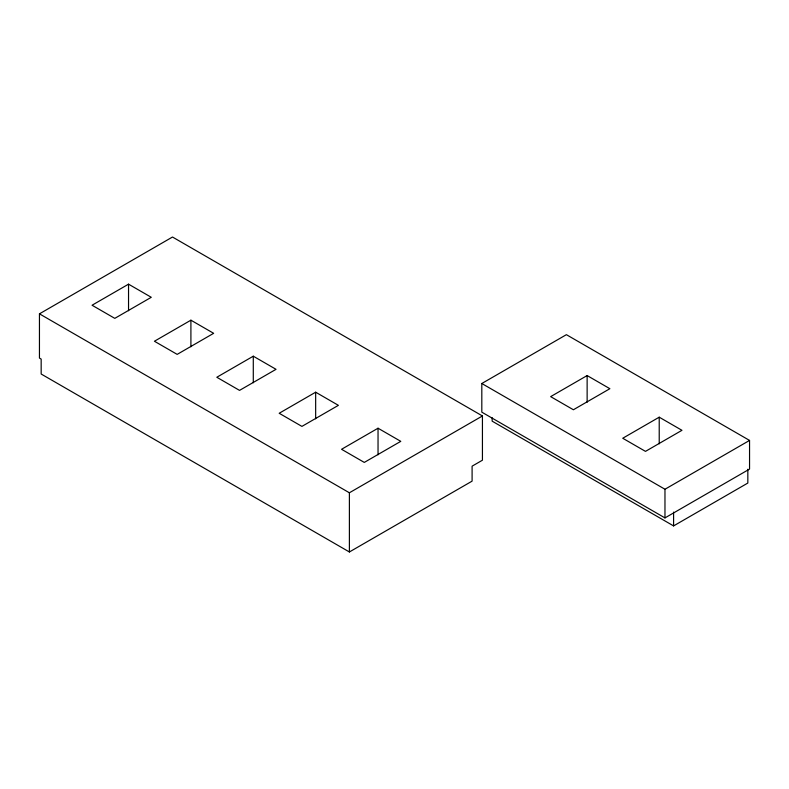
<?xml version="1.0" encoding="UTF-8"?>
<svg xmlns="http://www.w3.org/2000/svg" width="789" height="789" viewBox="0 0 789 789"><rect width="100%" height="100%" fill="white"/><g stroke="black" fill="none" stroke-linecap="round" stroke-linejoin="round"><path stroke-width="1.18" d="M39.45 313.835L172.495 237.025L482.434 415.961L482.434 460.204L472.098 466.171L472.098 481.132L349.389 551.975L41.166 374.025L41.166 359.064L39.45 358.078L39.45 313.835L349.389 492.78L482.434 415.961M128.538 284.168L92.057 305.235L114.79 318.361L151.281 297.295L128.538 284.168L128.538 310.748M190.908 320.186L154.427 341.243L177.17 354.379L213.651 333.313L190.908 320.186L190.908 346.766M253.289 356.194L216.807 377.26L239.54 390.387L276.032 369.321L253.289 356.194L253.289 382.773M315.659 392.202L279.178 413.268L301.921 426.395L338.402 405.339L315.659 392.202L315.659 418.791M378.039 428.22L341.558 449.286L364.291 462.413L400.782 441.347L378.039 428.22L378.039 454.799M481.813 383.503L566.394 334.674L749.55 440.42L749.55 469.08L664.969 517.909L481.813 412.164L481.813 383.503L664.969 489.249L749.55 440.42M587.134 375.564L550.653 396.63L573.396 409.757L609.877 388.701L587.134 375.564L587.134 402.222M659.219 417.184L622.738 438.25L645.481 451.377L681.962 430.311L659.219 417.184L659.219 443.842M492.149 417.706L492.149 421.158L673.589 525.908L747.834 483.046L747.834 469.238M673.589 512.1L673.589 525.908M664.969 489.249L664.969 517.909M349.389 492.78L349.389 551.975"/></g></svg>
